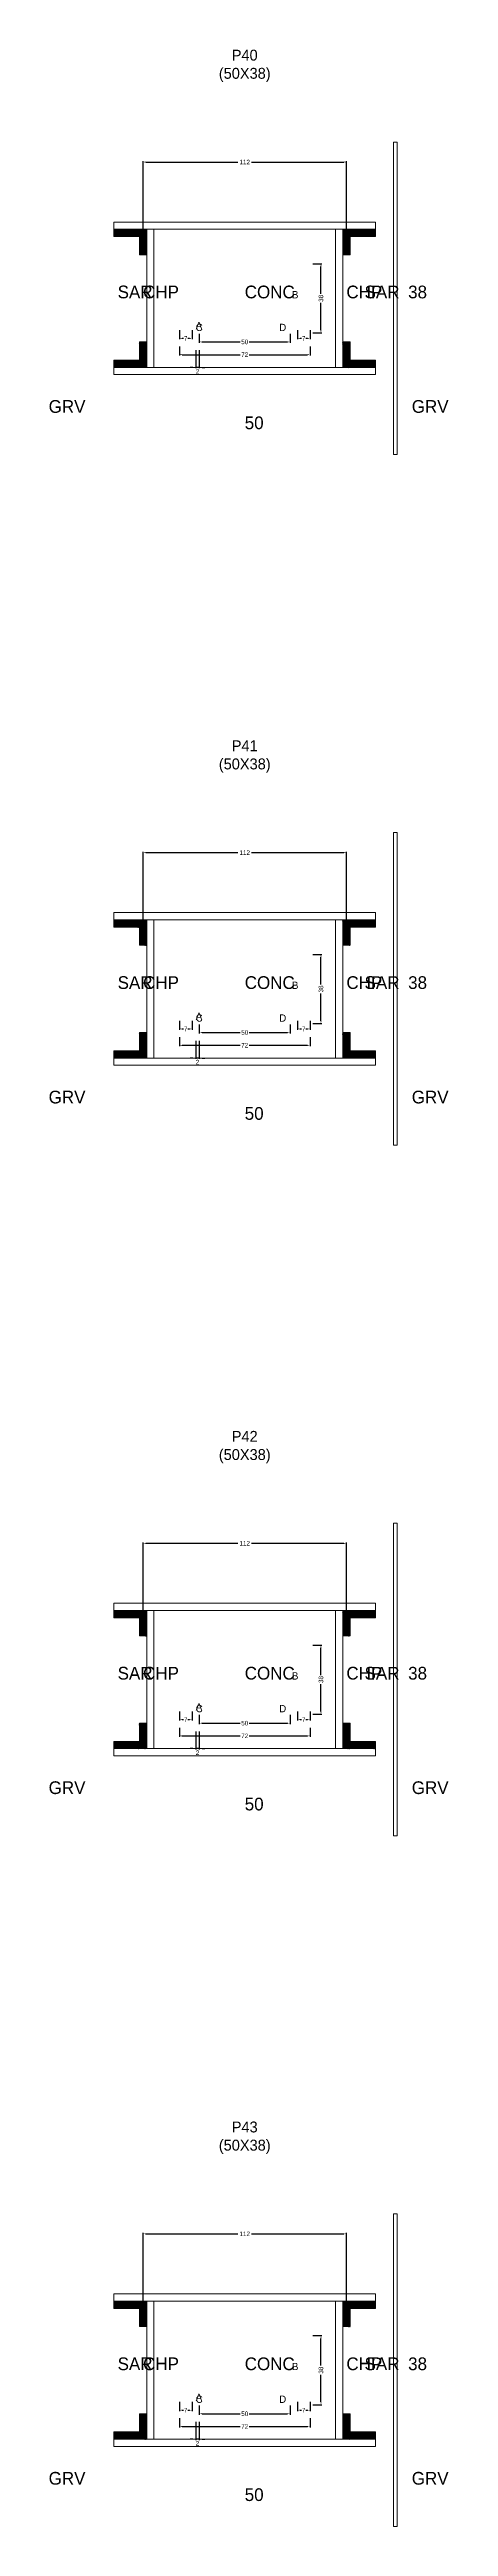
# Model space of a CAD drawing. Header units: centimetres. Extents: x -10500 to 4299, y -12546 to 295.
# Drawn here: x -108 to 112, y -7546 to -6183 of the extents above; entities that cross this region are included whole.
import ezdxf

# ---------------------------------------------------------------- set-up
doc = ezdxf.new("R2010")
doc.units = ezdxf.units.CM
for name, color, linetype in [('COTA', 241, 'Continuous'), ('Hachura', 251, 'Continuous'), ('NOMENCLATURA', 7, 'Continuous'), ('SARRAFO', 251, 'Continuous'), ('Texto Seção', 7, 'Continuous')]:
    doc.layers.add(name, color=color, linetype=linetype)
doc.dimstyles.new('cotax2', dxfattribs={"dimtxt": 2.5, "dimasz": 1.5, "dimexe": 0.5, "dimexo": 0.5, "dimgap": 0.5, "dimtad": 1, "dimcen": 2.5, "dimazin": 3, "dimtfac": 1, "dimtmove": 0, "dimatfit": 3})

# ---------------------------------------------------------------- blocks, each defined once
blk = doc.blocks.new('_CLOSEDFILLED')
at = {"color": 0, "linetype": 'BYBLOCK'}
blk.add_solid([(-1, 0.16), (0, 0), (-1, -0.16)], dxfattribs=at)
blk = doc.blocks.new('*D592')
for p, q in [((-36, -6346.5), (-36, -6351.5)), ((-34.5, -6351), (-2.5, -6351)), ((2.5, -6351), (34.5, -6351)), ((36, -6346.5), (36, -6351.5))]:
    blk.add_line(p, q)
at = {"layer": 'Defpoints'}
for p in [(-36, -6346), (-36, -6351), (36, -6346)]:
    blk.add_point(p, dxfattribs=at)
at = {"layer": 'COTA', "xscale": 1.5, "yscale": 1.5, "rotation": 180}
blk.add_blockref('_CLOSEDFILLED', (-36, -6351), dxfattribs=at)
at = {"layer": 'COTA', "xscale": 1.5, "yscale": 1.5}
blk.add_blockref('_CLOSEDFILLED', (36, -6351), dxfattribs=at)
at = {"layer": 'COTA', "insert": (0, -6351), "char_height": 2.5, "attachment_point": 5}
blk.add_mtext('72', dxfattribs=at)
blk = doc.blocks.new('*D593')
for p, q in [((-25, -6339.5), (-25, -6344.5)), ((-23.5, -6344), (-2.5, -6344)), ((2.5, -6344), (23.5, -6344)), ((25, -6339.5), (25, -6344.5))]:
    blk.add_line(p, q)
at = {"layer": 'Defpoints'}
for p in [(-25, -6339), (-25, -6344), (25, -6339)]:
    blk.add_point(p, dxfattribs=at)
at = {"layer": 'COTA', "xscale": 1.5, "yscale": 1.5, "rotation": 180}
blk.add_blockref('_CLOSEDFILLED', (-25, -6344), dxfattribs=at)
at = {"layer": 'COTA', "xscale": 1.5, "yscale": 1.5}
blk.add_blockref('_CLOSEDFILLED', (25, -6344), dxfattribs=at)
at = {"layer": 'COTA', "insert": (0, -6344), "char_height": 2.5, "attachment_point": 5}
blk.add_mtext('50', dxfattribs=at)
blk = doc.blocks.new('*D594')
for p, q in [((37.5, -6301), (42.5, -6301)), ((42, -6317.5), (42, -6302.5)), ((42, -6337.5), (42, -6322.5)), ((37.5, -6339), (42.5, -6339))]:
    blk.add_line(p, q)
at = {"layer": 'Defpoints'}
for p in [(37, -6301), (37, -6339), (42, -6339)]:
    blk.add_point(p, dxfattribs=at)
at = {"layer": 'COTA', "xscale": 1.5, "yscale": 1.5}
for p, rotation in [((42, -6301), 90), ((42, -6339), 270)]:
    blk.add_blockref('_CLOSEDFILLED', p, dxfattribs=dict(at, rotation=rotation))
at = {"layer": 'COTA', "insert": (42, -6320), "char_height": 2.5, "attachment_point": 5, "rotation": 90}
blk.add_mtext('38', dxfattribs=at)
blk = doc.blocks.new('*D595')
for p, q in [((-36, -6337.5), (-36, -6342.5)), ((-34.5, -6342), (-33.75, -6342)), ((-31.25, -6342), (-30.5, -6342)), ((-29, -6337.5), (-29, -6342.5))]:
    blk.add_line(p, q)
at = {"layer": 'Defpoints'}
for p in [(-36, -6337), (-29, -6337), (-36, -6342)]:
    blk.add_point(p, dxfattribs=at)
at = {"layer": 'COTA', "xscale": 1.5, "yscale": 1.5, "rotation": 180}
blk.add_blockref('_CLOSEDFILLED', (-36, -6342), dxfattribs=at)
at = {"layer": 'COTA', "xscale": 1.5, "yscale": 1.5}
blk.add_blockref('_CLOSEDFILLED', (-29, -6342), dxfattribs=at)
at = {"layer": 'COTA', "insert": (-32.5, -6342), "char_height": 2.5, "attachment_point": 5}
blk.add_mtext('7', dxfattribs=at)
blk = doc.blocks.new('*D596')
for p, q in [((29, -6337.5), (29, -6342.5)), ((30.5, -6342), (31.25, -6342)), ((33.75, -6342), (34.5, -6342)), ((36, -6337.5), (36, -6342.5))]:
    blk.add_line(p, q)
at = {"layer": 'Defpoints'}
for p in [(29, -6337), (36, -6337), (29, -6342)]:
    blk.add_point(p, dxfattribs=at)
at = {"layer": 'COTA', "xscale": 1.5, "yscale": 1.5, "rotation": 180}
blk.add_blockref('_CLOSEDFILLED', (29, -6342), dxfattribs=at)
at = {"layer": 'COTA', "xscale": 1.5, "yscale": 1.5}
blk.add_blockref('_CLOSEDFILLED', (36, -6342), dxfattribs=at)
at = {"layer": 'COTA', "insert": (32.5, -6342), "char_height": 2.5, "attachment_point": 5}
blk.add_mtext('7', dxfattribs=at)
blk = doc.blocks.new('*D597')
for p, q in [((-56, -6284.5), (-56, -6244.5)), ((-54.5, -6245), (-3.75, -6245)), ((3.75, -6245), (54.5, -6245)), ((56, -6284.5), (56, -6244.5))]:
    blk.add_line(p, q)
at = {"layer": 'Defpoints'}
for p in [(-56, -6245), (-56, -6285), (56, -6285)]:
    blk.add_point(p, dxfattribs=at)
at = {"layer": 'COTA', "xscale": 1.5, "yscale": 1.5, "rotation": 180}
blk.add_blockref('_CLOSEDFILLED', (-56, -6245), dxfattribs=at)
at = {"layer": 'COTA', "xscale": 1.5, "yscale": 1.5}
blk.add_blockref('_CLOSEDFILLED', (56, -6245), dxfattribs=at)
at = {"layer": 'COTA', "insert": (0, -6245), "char_height": 2.5, "attachment_point": 5}
blk.add_mtext('112', dxfattribs=at)
blk = doc.blocks.new('*D626')
for p, q in [((-36, -6726.5), (-36, -6731.5)), ((-34.5, -6731), (-2.5, -6731)), ((2.5, -6731), (34.5, -6731)), ((36, -6726.5), (36, -6731.5))]:
    blk.add_line(p, q)
at = {"layer": 'Defpoints'}
for p in [(-36, -6726), (-36, -6731), (36, -6726)]:
    blk.add_point(p, dxfattribs=at)
at = {"layer": 'COTA', "xscale": 1.5, "yscale": 1.5, "rotation": 180}
blk.add_blockref('_CLOSEDFILLED', (-36, -6731), dxfattribs=at)
at = {"layer": 'COTA', "xscale": 1.5, "yscale": 1.5}
blk.add_blockref('_CLOSEDFILLED', (36, -6731), dxfattribs=at)
at = {"layer": 'COTA', "insert": (0, -6731), "char_height": 2.5, "attachment_point": 5}
blk.add_mtext('72', dxfattribs=at)
blk = doc.blocks.new('*D627')
for p, q in [((-25, -6719.5), (-25, -6724.5)), ((-23.5, -6724), (-2.5, -6724)), ((2.5, -6724), (23.5, -6724)), ((25, -6719.5), (25, -6724.5))]:
    blk.add_line(p, q)
at = {"layer": 'Defpoints'}
for p in [(-25, -6719), (25, -6719), (-25, -6724)]:
    blk.add_point(p, dxfattribs=at)
at = {"layer": 'COTA', "xscale": 1.5, "yscale": 1.5, "rotation": 180}
blk.add_blockref('_CLOSEDFILLED', (-25, -6724), dxfattribs=at)
at = {"layer": 'COTA', "xscale": 1.5, "yscale": 1.5}
blk.add_blockref('_CLOSEDFILLED', (25, -6724), dxfattribs=at)
at = {"layer": 'COTA', "insert": (0, -6724), "char_height": 2.5, "attachment_point": 5}
blk.add_mtext('50', dxfattribs=at)
blk = doc.blocks.new('*D628')
for p, q in [((37.5, -6681), (42.5, -6681)), ((42, -6697.5), (42, -6682.5)), ((42, -6717.5), (42, -6702.5)), ((37.5, -6719), (42.5, -6719))]:
    blk.add_line(p, q)
at = {"layer": 'Defpoints'}
for p in [(37, -6681), (37, -6719), (42, -6719)]:
    blk.add_point(p, dxfattribs=at)
at = {"layer": 'COTA', "xscale": 1.5, "yscale": 1.5}
for p, rotation in [((42, -6681), 90), ((42, -6719), 270)]:
    blk.add_blockref('_CLOSEDFILLED', p, dxfattribs=dict(at, rotation=rotation))
at = {"layer": 'COTA', "insert": (42, -6700), "char_height": 2.5, "attachment_point": 5, "rotation": 90}
blk.add_mtext('38', dxfattribs=at)
blk = doc.blocks.new('*D629')
for p, q in [((-36, -6717.5), (-36, -6722.5)), ((-29, -6717.5), (-29, -6722.5)), ((-34.5, -6722), (-33.75, -6722)), ((-31.25, -6722), (-30.5, -6722))]:
    blk.add_line(p, q)
at = {"layer": 'Defpoints'}
for p in [(-36, -6717), (-29, -6717), (-36, -6722)]:
    blk.add_point(p, dxfattribs=at)
at = {"layer": 'COTA', "xscale": 1.5, "yscale": 1.5, "rotation": 180}
blk.add_blockref('_CLOSEDFILLED', (-36, -6722), dxfattribs=at)
at = {"layer": 'COTA', "xscale": 1.5, "yscale": 1.5}
blk.add_blockref('_CLOSEDFILLED', (-29, -6722), dxfattribs=at)
at = {"layer": 'COTA', "insert": (-32.5, -6722), "char_height": 2.5, "attachment_point": 5}
blk.add_mtext('7', dxfattribs=at)
blk = doc.blocks.new('*D630')
for p, q in [((29, -6717.5), (29, -6722.5)), ((36, -6717.5), (36, -6722.5)), ((30.5, -6722), (31.25, -6722)), ((33.75, -6722), (34.5, -6722))]:
    blk.add_line(p, q)
at = {"layer": 'Defpoints'}
for p in [(29, -6717), (36, -6717), (29, -6722)]:
    blk.add_point(p, dxfattribs=at)
at = {"layer": 'COTA', "xscale": 1.5, "yscale": 1.5, "rotation": 180}
blk.add_blockref('_CLOSEDFILLED', (29, -6722), dxfattribs=at)
at = {"layer": 'COTA', "xscale": 1.5, "yscale": 1.5}
blk.add_blockref('_CLOSEDFILLED', (36, -6722), dxfattribs=at)
at = {"layer": 'COTA', "insert": (32.5, -6722), "char_height": 2.5, "attachment_point": 5}
blk.add_mtext('7', dxfattribs=at)
blk = doc.blocks.new('*D631')
for p, q in [((-56, -6664.5), (-56, -6624.5)), ((-54.5, -6625), (-3.75, -6625)), ((3.75, -6625), (54.5, -6625)), ((56, -6664.5), (56, -6624.5))]:
    blk.add_line(p, q)
at = {"layer": 'Defpoints'}
for p in [(-56, -6625), (-56, -6665), (56, -6665)]:
    blk.add_point(p, dxfattribs=at)
at = {"layer": 'COTA', "xscale": 1.5, "yscale": 1.5, "rotation": 180}
blk.add_blockref('_CLOSEDFILLED', (-56, -6625), dxfattribs=at)
at = {"layer": 'COTA', "xscale": 1.5, "yscale": 1.5}
blk.add_blockref('_CLOSEDFILLED', (56, -6625), dxfattribs=at)
at = {"layer": 'COTA', "insert": (0, -6625), "char_height": 2.5, "attachment_point": 5}
blk.add_mtext('112', dxfattribs=at)
blk = doc.blocks.new('*D660')
for p, q in [((-36, -7106.5), (-36, -7111.5)), ((-34.5, -7111), (-2.5, -7111)), ((2.5, -7111), (34.5, -7111)), ((36, -7106.5), (36, -7111.5))]:
    blk.add_line(p, q)
at = {"layer": 'Defpoints'}
for p in [(-36, -7106), (-36, -7111), (36, -7106)]:
    blk.add_point(p, dxfattribs=at)
at = {"layer": 'COTA', "xscale": 1.5, "yscale": 1.5, "rotation": 180}
blk.add_blockref('_CLOSEDFILLED', (-36, -7111), dxfattribs=at)
at = {"layer": 'COTA', "xscale": 1.5, "yscale": 1.5}
blk.add_blockref('_CLOSEDFILLED', (36, -7111), dxfattribs=at)
at = {"layer": 'COTA', "insert": (0, -7111), "char_height": 2.5, "attachment_point": 5}
blk.add_mtext('72', dxfattribs=at)
blk = doc.blocks.new('*D661')
for p, q in [((-25, -7099.5), (-25, -7104.5)), ((25, -7099.5), (25, -7104.5)), ((-23.5, -7104), (-2.5, -7104)), ((2.5, -7104), (23.5, -7104))]:
    blk.add_line(p, q)
at = {"layer": 'Defpoints'}
for p in [(-25, -7099), (25, -7099), (-25, -7104)]:
    blk.add_point(p, dxfattribs=at)
at = {"layer": 'COTA', "xscale": 1.5, "yscale": 1.5, "rotation": 180}
blk.add_blockref('_CLOSEDFILLED', (-25, -7104), dxfattribs=at)
at = {"layer": 'COTA', "xscale": 1.5, "yscale": 1.5}
blk.add_blockref('_CLOSEDFILLED', (25, -7104), dxfattribs=at)
at = {"layer": 'COTA', "insert": (0, -7104), "char_height": 2.5, "attachment_point": 5}
blk.add_mtext('50', dxfattribs=at)
blk = doc.blocks.new('*D662')
for p, q in [((37.5, -7061), (42.5, -7061)), ((42, -7077.5), (42, -7062.5)), ((42, -7097.5), (42, -7082.5)), ((37.5, -7099), (42.5, -7099))]:
    blk.add_line(p, q)
at = {"layer": 'Defpoints'}
for p in [(37, -7061), (37, -7099), (42, -7099)]:
    blk.add_point(p, dxfattribs=at)
at = {"layer": 'COTA', "xscale": 1.5, "yscale": 1.5}
for p, rotation in [((42, -7061), 90), ((42, -7099), 270)]:
    blk.add_blockref('_CLOSEDFILLED', p, dxfattribs=dict(at, rotation=rotation))
at = {"layer": 'COTA', "insert": (42, -7080), "char_height": 2.5, "attachment_point": 5, "rotation": 90}
blk.add_mtext('38', dxfattribs=at)
blk = doc.blocks.new('*D663')
for p, q in [((-36, -7097.5), (-36, -7102.5)), ((-29, -7097.5), (-29, -7102.5)), ((-34.5, -7102), (-33.75, -7102)), ((-31.25, -7102), (-30.5, -7102))]:
    blk.add_line(p, q)
at = {"layer": 'Defpoints'}
for p in [(-36, -7097), (-29, -7097), (-36, -7102)]:
    blk.add_point(p, dxfattribs=at)
at = {"layer": 'COTA', "xscale": 1.5, "yscale": 1.5, "rotation": 180}
blk.add_blockref('_CLOSEDFILLED', (-36, -7102), dxfattribs=at)
at = {"layer": 'COTA', "xscale": 1.5, "yscale": 1.5}
blk.add_blockref('_CLOSEDFILLED', (-29, -7102), dxfattribs=at)
at = {"layer": 'COTA', "insert": (-32.5, -7102), "char_height": 2.5, "attachment_point": 5}
blk.add_mtext('7', dxfattribs=at)
blk = doc.blocks.new('*D664')
for p, q in [((29, -7097.5), (29, -7102.5)), ((36, -7097.5), (36, -7102.5)), ((30.5, -7102), (31.25, -7102)), ((33.75, -7102), (34.5, -7102))]:
    blk.add_line(p, q)
at = {"layer": 'Defpoints'}
for p in [(29, -7097), (36, -7097), (29, -7102)]:
    blk.add_point(p, dxfattribs=at)
at = {"layer": 'COTA', "xscale": 1.5, "yscale": 1.5, "rotation": 180}
blk.add_blockref('_CLOSEDFILLED', (29, -7102), dxfattribs=at)
at = {"layer": 'COTA', "xscale": 1.5, "yscale": 1.5}
blk.add_blockref('_CLOSEDFILLED', (36, -7102), dxfattribs=at)
at = {"layer": 'COTA', "insert": (32.5, -7102), "char_height": 2.5, "attachment_point": 5}
blk.add_mtext('7', dxfattribs=at)
blk = doc.blocks.new('*D665')
for p, q in [((-56, -7044.5), (-56, -7004.5)), ((-54.5, -7005), (-3.75, -7005)), ((3.75, -7005), (54.5, -7005)), ((56, -7044.5), (56, -7004.5))]:
    blk.add_line(p, q)
at = {"layer": 'Defpoints'}
for p in [(-56, -7005), (-56, -7045), (56, -7045)]:
    blk.add_point(p, dxfattribs=at)
at = {"layer": 'COTA', "xscale": 1.5, "yscale": 1.5, "rotation": 180}
blk.add_blockref('_CLOSEDFILLED', (-56, -7005), dxfattribs=at)
at = {"layer": 'COTA', "xscale": 1.5, "yscale": 1.5}
blk.add_blockref('_CLOSEDFILLED', (56, -7005), dxfattribs=at)
at = {"layer": 'COTA', "insert": (0, -7005), "char_height": 2.5, "attachment_point": 5}
blk.add_mtext('112', dxfattribs=at)
blk = doc.blocks.new('*D686')
for p, q in [((-36, -7486.5), (-36, -7491.5)), ((-34.5, -7491), (-2.5, -7491)), ((2.5, -7491), (34.5, -7491)), ((36, -7486.5), (36, -7491.5))]:
    blk.add_line(p, q)
at = {"layer": 'Defpoints'}
for p in [(-36, -7486), (-36, -7491), (36, -7486)]:
    blk.add_point(p, dxfattribs=at)
at = {"layer": 'COTA', "xscale": 1.5, "yscale": 1.5, "rotation": 180}
blk.add_blockref('_CLOSEDFILLED', (-36, -7491), dxfattribs=at)
at = {"layer": 'COTA', "xscale": 1.5, "yscale": 1.5}
blk.add_blockref('_CLOSEDFILLED', (36, -7491), dxfattribs=at)
at = {"layer": 'COTA', "insert": (0, -7491), "char_height": 2.5, "attachment_point": 5}
blk.add_mtext('72', dxfattribs=at)
blk = doc.blocks.new('*D687')
for p, q in [((-25, -7479.5), (-25, -7484.5)), ((25, -7479.5), (25, -7484.5)), ((-23.5, -7484), (-2.5, -7484)), ((2.5, -7484), (23.5, -7484))]:
    blk.add_line(p, q)
at = {"layer": 'Defpoints'}
for p in [(-25, -7479), (25, -7479), (-25, -7484)]:
    blk.add_point(p, dxfattribs=at)
at = {"layer": 'COTA', "xscale": 1.5, "yscale": 1.5, "rotation": 180}
blk.add_blockref('_CLOSEDFILLED', (-25, -7484), dxfattribs=at)
at = {"layer": 'COTA', "xscale": 1.5, "yscale": 1.5}
blk.add_blockref('_CLOSEDFILLED', (25, -7484), dxfattribs=at)
at = {"layer": 'COTA', "insert": (0, -7484), "char_height": 2.5, "attachment_point": 5}
blk.add_mtext('50', dxfattribs=at)
blk = doc.blocks.new('*D688')
for p, q in [((37.5, -7441), (42.5, -7441)), ((42, -7457.5), (42, -7442.5)), ((42, -7477.5), (42, -7462.5)), ((37.5, -7479), (42.5, -7479))]:
    blk.add_line(p, q)
at = {"layer": 'Defpoints'}
for p in [(37, -7441), (37, -7479), (42, -7479)]:
    blk.add_point(p, dxfattribs=at)
at = {"layer": 'COTA', "xscale": 1.5, "yscale": 1.5}
for p, rotation in [((42, -7441), 90), ((42, -7479), 270)]:
    blk.add_blockref('_CLOSEDFILLED', p, dxfattribs=dict(at, rotation=rotation))
at = {"layer": 'COTA', "insert": (42, -7460), "char_height": 2.5, "attachment_point": 5, "rotation": 90}
blk.add_mtext('38', dxfattribs=at)
blk = doc.blocks.new('*D689')
for p, q in [((-36, -7477.5), (-36, -7482.5)), ((-34.5, -7482), (-33.75, -7482)), ((-31.25, -7482), (-30.5, -7482)), ((-29, -7477.5), (-29, -7482.5))]:
    blk.add_line(p, q)
at = {"layer": 'Defpoints'}
for p in [(-36, -7477), (-36, -7482), (-29, -7477)]:
    blk.add_point(p, dxfattribs=at)
at = {"layer": 'COTA', "xscale": 1.5, "yscale": 1.5, "rotation": 180}
blk.add_blockref('_CLOSEDFILLED', (-36, -7482), dxfattribs=at)
at = {"layer": 'COTA', "xscale": 1.5, "yscale": 1.5}
blk.add_blockref('_CLOSEDFILLED', (-29, -7482), dxfattribs=at)
at = {"layer": 'COTA', "insert": (-32.5, -7482), "char_height": 2.5, "attachment_point": 5}
blk.add_mtext('7', dxfattribs=at)
blk = doc.blocks.new('*D690')
for p, q in [((29, -7477.5), (29, -7482.5)), ((30.5, -7482), (31.25, -7482)), ((33.75, -7482), (34.5, -7482)), ((36, -7477.5), (36, -7482.5))]:
    blk.add_line(p, q)
at = {"layer": 'Defpoints'}
for p in [(29, -7477), (29, -7482), (36, -7477)]:
    blk.add_point(p, dxfattribs=at)
at = {"layer": 'COTA', "xscale": 1.5, "yscale": 1.5, "rotation": 180}
blk.add_blockref('_CLOSEDFILLED', (29, -7482), dxfattribs=at)
at = {"layer": 'COTA', "xscale": 1.5, "yscale": 1.5}
blk.add_blockref('_CLOSEDFILLED', (36, -7482), dxfattribs=at)
at = {"layer": 'COTA', "insert": (32.5, -7482), "char_height": 2.5, "attachment_point": 5}
blk.add_mtext('7', dxfattribs=at)
blk = doc.blocks.new('*D691')
for p, q in [((-56, -7424.5), (-56, -7384.5)), ((-54.5, -7385), (-3.75, -7385)), ((3.75, -7385), (54.5, -7385)), ((56, -7424.5), (56, -7384.5))]:
    blk.add_line(p, q)
at = {"layer": 'Defpoints'}
for p in [(-56, -7385), (-56, -7425), (56, -7425)]:
    blk.add_point(p, dxfattribs=at)
at = {"layer": 'COTA', "xscale": 1.5, "yscale": 1.5, "rotation": 180}
blk.add_blockref('_CLOSEDFILLED', (-56, -7385), dxfattribs=at)
at = {"layer": 'COTA', "xscale": 1.5, "yscale": 1.5}
blk.add_blockref('_CLOSEDFILLED', (56, -7385), dxfattribs=at)
at = {"layer": 'COTA', "insert": (0, -7385), "char_height": 2.5, "attachment_point": 5}
blk.add_mtext('112', dxfattribs=at)

msp = doc.modelspace()

# ---------------------------------------------------------------- hatches: boundary and pattern name
at = {"layer": 'SARRAFO'}
h = msp.add_hatch(dxfattribs=at)
h.set_pattern_fill('SOLID', scale=2)
h.paths.add_polyline_path([(-72, -6286), (-58, -6286), (-58, -6282), (-72, -6282)])
h = msp.add_hatch(dxfattribs=at)
h.set_pattern_fill('SOLID', scale=2)
h.paths.add_polyline_path([(-58, -6296), (-54, -6296), (-54, -6282), (-58, -6282)])
h = msp.add_hatch(dxfattribs=at)
h.set_pattern_fill('SOLID', scale=2)
h.paths.add_polyline_path([(54, -6296), (58, -6296), (58, -6282), (54, -6282)])
h = msp.add_hatch(dxfattribs=at)
h.set_pattern_fill('SOLID', scale=2)
h.paths.add_polyline_path([(58, -6286), (72, -6286), (72, -6282), (58, -6282)])
h = msp.add_hatch(dxfattribs=at)
h.set_pattern_fill('SOLID', scale=2)
h.paths.add_polyline_path([(-58, -6358), (-54, -6358), (-54, -6344), (-58, -6344)])
h = msp.add_hatch(dxfattribs=at)
h.set_pattern_fill('SOLID', scale=2)
h.paths.add_polyline_path([(54, -6358), (58, -6358), (58, -6344), (54, -6344)])
h = msp.add_hatch(dxfattribs=at)
h.set_pattern_fill('SOLID', scale=2)
h.paths.add_polyline_path([(-72, -6358), (-58, -6358), (-58, -6354), (-72, -6354)])
h = msp.add_hatch(dxfattribs=at)
h.set_pattern_fill('SOLID', scale=2)
h.paths.add_polyline_path([(58, -6358), (72, -6358), (72, -6354), (58, -6354)])
h = msp.add_hatch(dxfattribs=at)
h.set_pattern_fill('SOLID', scale=2)
h.paths.add_polyline_path([(-72, -6666), (-58, -6666), (-58, -6662), (-72, -6662)])
h = msp.add_hatch(dxfattribs=at)
h.set_pattern_fill('SOLID', scale=2)
h.paths.add_polyline_path([(-58, -6676), (-54, -6676), (-54, -6662), (-58, -6662)])
h = msp.add_hatch(dxfattribs=at)
h.set_pattern_fill('SOLID', scale=2)
h.paths.add_polyline_path([(54, -6676), (58, -6676), (58, -6662), (54, -6662)])
h = msp.add_hatch(dxfattribs=at)
h.set_pattern_fill('SOLID', scale=2)
h.paths.add_polyline_path([(58, -6666), (72, -6666), (72, -6662), (58, -6662)])
h = msp.add_hatch(dxfattribs=at)
h.set_pattern_fill('SOLID', scale=2)
h.paths.add_polyline_path([(-58, -6738), (-54, -6738), (-54, -6724), (-58, -6724)])
h = msp.add_hatch(dxfattribs=at)
h.set_pattern_fill('SOLID', scale=2)
h.paths.add_polyline_path([(54, -6738), (58, -6738), (58, -6724), (54, -6724)])
h = msp.add_hatch(dxfattribs=at)
h.set_pattern_fill('SOLID', scale=2)
h.paths.add_polyline_path([(-72, -6738), (-58, -6738), (-58, -6734), (-72, -6734)])
h = msp.add_hatch(dxfattribs=at)
h.set_pattern_fill('SOLID', scale=2)
h.paths.add_polyline_path([(58, -6738), (72, -6738), (72, -6734), (58, -6734)])
h = msp.add_hatch(dxfattribs=at)
h.set_pattern_fill('SOLID', scale=2)
h.paths.add_polyline_path([(-72, -7046), (-58, -7046), (-58, -7042), (-72, -7042)])
h = msp.add_hatch(dxfattribs=at)
h.set_pattern_fill('SOLID', scale=2)
h.paths.add_polyline_path([(-58, -7056), (-54, -7056), (-54, -7042), (-58, -7042)])
h = msp.add_hatch(dxfattribs=at)
h.set_pattern_fill('SOLID', scale=2)
h.paths.add_polyline_path([(54, -7056), (58, -7056), (58, -7042), (54, -7042)])
h = msp.add_hatch(dxfattribs=at)
h.set_pattern_fill('SOLID', scale=2)
h.paths.add_polyline_path([(58, -7046), (72, -7046), (72, -7042), (58, -7042)])
h = msp.add_hatch(dxfattribs=at)
h.set_pattern_fill('SOLID', scale=2)
h.paths.add_polyline_path([(-72, -7118), (-58, -7118), (-58, -7114), (-72, -7114)])
h = msp.add_hatch(dxfattribs=at)
h.set_pattern_fill('SOLID', scale=2)
h.paths.add_polyline_path([(-58, -7118), (-54, -7118), (-54, -7104), (-58, -7104)])
h = msp.add_hatch(dxfattribs=at)
h.set_pattern_fill('SOLID', scale=2)
h.paths.add_polyline_path([(54, -7118), (58, -7118), (58, -7104), (54, -7104)])
h = msp.add_hatch(dxfattribs=at)
h.set_pattern_fill('SOLID', scale=2)
h.paths.add_polyline_path([(58, -7118), (72, -7118), (72, -7114), (58, -7114)])
h = msp.add_hatch(dxfattribs=at)
h.set_pattern_fill('SOLID', scale=2)
h.paths.add_polyline_path([(-72, -7426), (-58, -7426), (-58, -7422), (-72, -7422)])
h = msp.add_hatch(dxfattribs=at)
h.set_pattern_fill('SOLID', scale=2)
h.paths.add_polyline_path([(-58, -7436), (-54, -7436), (-54, -7422), (-58, -7422)])
h = msp.add_hatch(dxfattribs=at)
h.set_pattern_fill('SOLID', scale=2)
h.paths.add_polyline_path([(54, -7436), (58, -7436), (58, -7422), (54, -7422)])
h = msp.add_hatch(dxfattribs=at)
h.set_pattern_fill('SOLID', scale=2)
h.paths.add_polyline_path([(58, -7426), (72, -7426), (72, -7422), (58, -7422)])
h = msp.add_hatch(dxfattribs=at)
h.set_pattern_fill('SOLID', scale=2)
h.paths.add_polyline_path([(-72, -7498), (-58, -7498), (-58, -7494), (-72, -7494)])
h = msp.add_hatch(dxfattribs=at)
h.set_pattern_fill('SOLID', scale=2)
h.paths.add_polyline_path([(-58, -7498), (-54, -7498), (-54, -7484), (-58, -7484)])
h = msp.add_hatch(dxfattribs=at)
h.set_pattern_fill('SOLID', scale=2)
h.paths.add_polyline_path([(54, -7498), (58, -7498), (58, -7484), (54, -7484)])
h = msp.add_hatch(dxfattribs=at)
h.set_pattern_fill('SOLID', scale=2)
h.paths.add_polyline_path([(58, -7498), (72, -7498), (72, -7494), (58, -7494)])

# ---------------------------------------------------------------- linework, layer by layer
at = {"layer": 'Hachura', "lineweight": 13}
for points in [[(82, -6406), (84, -6406), (84, -6234), (82, -6234)], [(82, -6786), (84, -6786), (84, -6614), (82, -6614)], [(82, -7166), (84, -7166), (84, -6994), (82, -6994)], [(82, -7546), (84, -7546), (84, -7374), (82, -7374)]]:
    msp.add_lwpolyline(points, close=True, dxfattribs=at)
at = {"layer": 'Hachura', "lineweight": 18}
for points in [[(-72, -6282), (72, -6282), (72, -6278), (-72, -6278)], [(-54, -6358), (-50, -6358), (-50, -6282), (-54, -6282)], [(50, -6358), (54, -6358), (54, -6282), (50, -6282)], [(-72, -6362), (72, -6362), (72, -6358), (-72, -6358)], [(-72, -6662), (72, -6662), (72, -6658), (-72, -6658)], [(-54, -6738), (-50, -6738), (-50, -6662), (-54, -6662)], [(50, -6738), (54, -6738), (54, -6662), (50, -6662)], [(-72, -6742), (72, -6742), (72, -6738), (-72, -6738)], [(-72, -7042), (72, -7042), (72, -7038), (-72, -7038)], [(-54, -7118), (-50, -7118), (-50, -7042), (-54, -7042)], [(50, -7118), (54, -7118), (54, -7042), (50, -7042)], [(-72, -7122), (72, -7122), (72, -7118), (-72, -7118)], [(-72, -7422), (72, -7422), (72, -7418), (-72, -7418)], [(-54, -7498), (-50, -7498), (-50, -7422), (-54, -7422)], [(50, -7498), (54, -7498), (54, -7422), (50, -7422)], [(-72, -7502), (72, -7502), (72, -7498), (-72, -7498)]]:
    msp.add_lwpolyline(points, close=True, dxfattribs=at)
at = {"layer": 'SARRAFO', "lineweight": 13}
for points in [[(-72, -6286), (-58, -6286), (-58, -6282), (-72, -6282)], [(-58, -6296), (-54, -6296), (-54, -6282), (-58, -6282)], [(54, -6296), (58, -6296), (58, -6282), (54, -6282)], [(58, -6286), (72, -6286), (72, -6282), (58, -6282)], [(-58, -6358), (-54, -6358), (-54, -6344), (-58, -6344)], [(54, -6358), (58, -6358), (58, -6344), (54, -6344)], [(-72, -6358), (-58, -6358), (-58, -6354), (-72, -6354)], [(58, -6358), (72, -6358), (72, -6354), (58, -6354)], [(-72, -6666), (-58, -6666), (-58, -6662), (-72, -6662)], [(-58, -6676), (-54, -6676), (-54, -6662), (-58, -6662)], [(54, -6676), (58, -6676), (58, -6662), (54, -6662)], [(58, -6666), (72, -6666), (72, -6662), (58, -6662)], [(-58, -6738), (-54, -6738), (-54, -6724), (-58, -6724)], [(54, -6738), (58, -6738), (58, -6724), (54, -6724)], [(-72, -6738), (-58, -6738), (-58, -6734), (-72, -6734)], [(58, -6738), (72, -6738), (72, -6734), (58, -6734)], [(-72, -7046), (-58, -7046), (-58, -7042), (-72, -7042)], [(-58, -7056), (-54, -7056), (-54, -7042), (-58, -7042)], [(54, -7056), (58, -7056), (58, -7042), (54, -7042)], [(58, -7046), (72, -7046), (72, -7042), (58, -7042)], [(-72, -7118), (-58, -7118), (-58, -7114), (-72, -7114)], [(-58, -7118), (-54, -7118), (-54, -7104), (-58, -7104)], [(54, -7118), (58, -7118), (58, -7104), (54, -7104)], [(58, -7118), (72, -7118), (72, -7114), (58, -7114)], [(-72, -7426), (-58, -7426), (-58, -7422), (-72, -7422)], [(-58, -7436), (-54, -7436), (-54, -7422), (-58, -7422)], [(54, -7436), (58, -7436), (58, -7422), (54, -7422)], [(58, -7426), (72, -7426), (72, -7422), (58, -7422)], [(-72, -7498), (-58, -7498), (-58, -7494), (-72, -7494)], [(-58, -7498), (-54, -7498), (-54, -7484), (-58, -7484)], [(54, -7498), (58, -7498), (58, -7484), (54, -7484)], [(58, -7498), (72, -7498), (72, -7494), (58, -7494)]]:
    msp.add_lwpolyline(points, close=True, dxfattribs=at)

# ---------------------------------------------------------------- texts
at = {"layer": 'NOMENCLATURA'}
for s, p in [('B', (26, -6320)), ('A', (-27, -6337)), ('C', (-27, -6338)), ('D', (19, -6338)), ('B', (26, -6700)), ('A', (-27, -6717)), ('C', (-27, -6718)), ('D', (19, -6718)), ('B', (26, -7080)), ('A', (-27, -7097)), ('C', (-27, -7098)), ('D', (19, -7098)), ('B', (26, -7460)), ('A', (-27, -7477)), ('C', (-27, -7478)), ('D', (19, -7478))]:
    msp.add_text(s, height=4, dxfattribs=at).set_placement(p)
at = {"layer": 'NOMENCLATURA', "char_height": 6, "attachment_point": 8}
for s, insert in [('P40\\P(50X38)', (0, -6201)), ('P41\\P(50X38)', (0, -6581)), ('P42\\P(50X38)', (0, -6961)), ('P43\\P(50X38)', (0, -7341))]:
    msp.add_mtext(s, dxfattribs=dict(at, insert=insert))
at = {"layer": 'Texto Seção'}
for s, p in [('SAR', (-70, -6320)), ('CHP', (-56, -6320)), ('CONC', (0, -6320)), ('CHP', (56, -6320)), ('SAR', (66, -6320)), ('38', (90, -6320)), ('GRV', (-108, -6383)), ('GRV', (92, -6383)), ('50', (0, -6392)), ('SAR', (-70, -6700)), ('CHP', (-56, -6700)), ('CONC', (0, -6700)), ('CHP', (56, -6700)), ('SAR', (66, -6700)), ('38', (90, -6700)), ('GRV', (-108, -6763)), ('GRV', (92, -6763)), ('50', (0, -6772)), ('SAR', (-70, -7080)), ('CHP', (-56, -7080)), ('CONC', (0, -7080)), ('CHP', (56, -7080)), ('SAR', (66, -7080)), ('38', (90, -7080)), ('GRV', (-108, -7143)), ('GRV', (92, -7143)), ('50', (0, -7152)), ('SAR', (-70, -7460)), ('CHP', (-56, -7460)), ('CONC', (0, -7460)), ('CHP', (56, -7460)), ('SAR', (66, -7460)), ('38', (90, -7460)), ('GRV', (-108, -7523)), ('GRV', (92, -7523)), ('50', (0, -7532))]:
    msp.add_text(s, height=7, dxfattribs=at).set_placement(p)

# ---------------------------------------------------------------- dimensions: what is measured, and where the dimension line sits
at = {"layer": 'COTA'}
for base, p1, p2, picture, middle in [((-56, -6245), (-56, -6285), (56, -6285), '*D597', (0, -6245)), ((-36, -6342), (-36, -6337), (-29, -6337), '*D595', (-32.5, -6342)), ((29, -6342), (29, -6337), (36, -6337), '*D596', (32.5, -6342)), ((-36, -6351), (-36, -6346), (36, -6346), '*D592', (0, -6351)), ((-25, -6344), (-25, -6339), (25, -6339), '*D593', (0, -6344)), ((-56, -6625), (-56, -6665), (56, -6665), '*D631', (0, -6625)), ((-36, -6722), (-36, -6717), (-29, -6717), '*D629', (-32.5, -6722)), ((-25, -6724), (-25, -6719), (25, -6719), '*D627', (0, -6724)), ((29, -6722), (29, -6717), (36, -6717), '*D630', (32.5, -6722)), ((-36, -6731), (-36, -6726), (36, -6726), '*D626', (0, -6731)), ((-56, -7005), (-56, -7045), (56, -7045), '*D665', (0, -7005)), ((-36, -7102), (-36, -7097), (-29, -7097), '*D663', (-32.5, -7102)), ((-25, -7104), (-25, -7099), (25, -7099), '*D661', (0, -7104)), ((29, -7102), (29, -7097), (36, -7097), '*D664', (32.5, -7102)), ((-36, -7111), (-36, -7106), (36, -7106), '*D660', (0, -7111)), ((-56, -7385), (-56, -7425), (56, -7425), '*D691', (0, -7385)), ((-36, -7482), (-36, -7477), (-29, -7477), '*D689', (-32.5, -7482)), ((-25, -7484), (-25, -7479), (25, -7479), '*D687', (0, -7484)), ((29, -7482), (29, -7477), (36, -7477), '*D690', (32.5, -7482)), ((-36, -7491), (-36, -7486), (36, -7486), '*D686', (0, -7491))]:
    dim = msp.add_linear_dim(base=base, p1=p1, p2=p2, dimstyle='cotax2', dxfattribs=at)
    dim.commit()
    dim.dimension.update_dxf_attribs({"geometry": picture, "text_midpoint": middle})
for base, p1, p2, picture, middle in [((42, -6339), (37, -6339), (37, -6301), '*D594', (42, -6320)), ((42, -6719), (37, -6719), (37, -6681), '*D628', (42, -6700)), ((42, -7099), (37, -7099), (37, -7061), '*D662', (42, -7080)), ((42, -7479), (37, -7479), (37, -7441), '*D688', (42, -7460))]:
    dim = msp.add_linear_dim(base=base, p1=p1, p2=p2, angle=90, dimstyle='cotax2', dxfattribs=at)
    dim.commit()
    dim.dimension.update_dxf_attribs({"geometry": picture, "text_midpoint": middle})
for base, p1, p2 in [((-25, -6358), (-25, -6348), (-27, -6348)), ((-25, -6738), (-25, -6728), (-27, -6728)), ((-25, -7118), (-25, -7108), (-27, -7108)), ((-25, -7498), (-25, -7488), (-27, -7488))]:
    msp.add_linear_dim(base=base, p1=p1, p2=p2, dimstyle='cotax2', dxfattribs=at).render()

doc.saveas('drawing.dxf')
